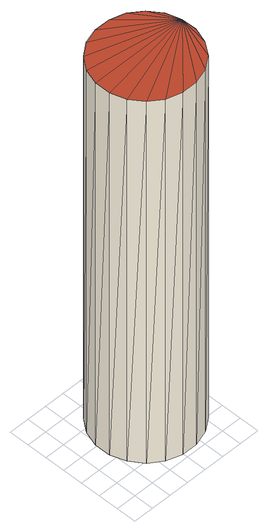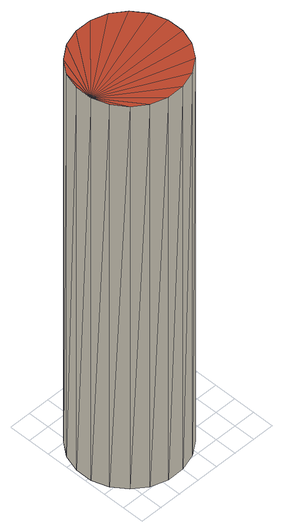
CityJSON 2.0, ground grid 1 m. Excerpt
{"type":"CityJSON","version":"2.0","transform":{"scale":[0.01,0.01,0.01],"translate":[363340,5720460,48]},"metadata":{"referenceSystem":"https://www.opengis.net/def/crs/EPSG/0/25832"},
"CityObjects":{
"building1":{"type":"Building","attributes":{"Geometrietyp2DReferenz":"1000","Gemeindeschluessel":"05513000","function":"51002_1251","roofType":"1000","measuredHeight":21.01},"geometry":[{"type":"Solid","lod":"2","boundaries":[[[[0,1,2]],[[1,3,2]],[[4,5,0]],[[5,1,0]],[[6,7,4]],[[7,5,4]],[[8,9,6]],[[9,7,6]],[[10,11,8]],[[11,9,8]],[[12,13,10]],[[13,11,10]],[[14,15,12]],[[15,13,12]],[[16,17,14]],[[17,15,14]],[[18,19,16]],[[19,17,16]],[[20,21,18]],[[21,19,18]],[[22,23,20]],[[23,21,20]],[[24,25,22]],[[26,27,28]],[[25,23,22]],[[28,29,24]],[[29,25,24]],[[27,29,28]],[[30,31,26]],[[31,27,26]],[[32,33,30]],[[33,31,30]],[[34,35,32]],[[35,33,32]],[[36,37,34]],[[37,35,34]],[[38,39,36]],[[39,37,36]],[[2,3,38]],[[3,39,38]],[[3,1,39]],[[1,5,39]],[[5,7,39]],[[7,9,39]],[[9,11,39]],[[11,13,39]],[[13,15,39]],[[15,17,39]],[[17,19,39]],[[19,21,39]],[[21,23,39]],[[23,25,39]],[[25,29,39]],[[29,27,39]],[[27,31,39]],[[31,33,39]],[[33,35,39]],[[35,37,39]],[[0,2,4]],[[2,38,4]],[[38,36,4]],[[36,34,4]],[[34,32,4]],[[32,30,4]],[[30,26,4]],[[26,28,4]],[[28,24,4]],[[24,22,4]],[[22,20,4]],[[20,18,4]],[[18,16,4]],[[16,14,4]],[[14,12,4]],[[12,10,4]],[[10,8,4]],[[8,6,4]]]],"semantics":{"surfaces":[{"type":"WallSurface"},{"type":"GroundSurface"},{"type":"RoofSurface"}],"values":[[0,0,0,0,0,0,0,0,0,0,0,0,0,0,0,0,0,0,0,0,0,0,0,0,0,0,0,0,0,0,0,0,0,0,0,0,0,0,0,0,1,1,1,1,1,1,1,1,1,1,1,1,1,1,1,1,1,1,2,2,2,2,2,2,2,2,2,2,2,2,2,2,2,2,2,2]]}}]}
},
"vertices":[
[560,384,2117],[560,384,16],[514,447,2117],[514,447,16],[584,310,2117],[584,310,16],[584,232,2117],[584,232,16],[560,157,2117],[560,157,16],[514,94,2117],[514,94,16],[451,48,2117],[451,48,16],[376,24,2117],[376,24,16],[298,24,2117],[298,24,16],[223,48,2117],[223,48,16],[160,94,2117],[160,94,16],[114,157,2117],[114,157,16],[90,232,2117],[90,232,16],[114,384,2117],[114,384,16],[90,310,2117],[90,310,16],[160,447,2117],[160,447,16],[223,493,2117],[223,493,16],[298,517,2117],[298,517,16],[376,517,2117],[376,517,16],[451,493,2117],[451,493,16]
]}
